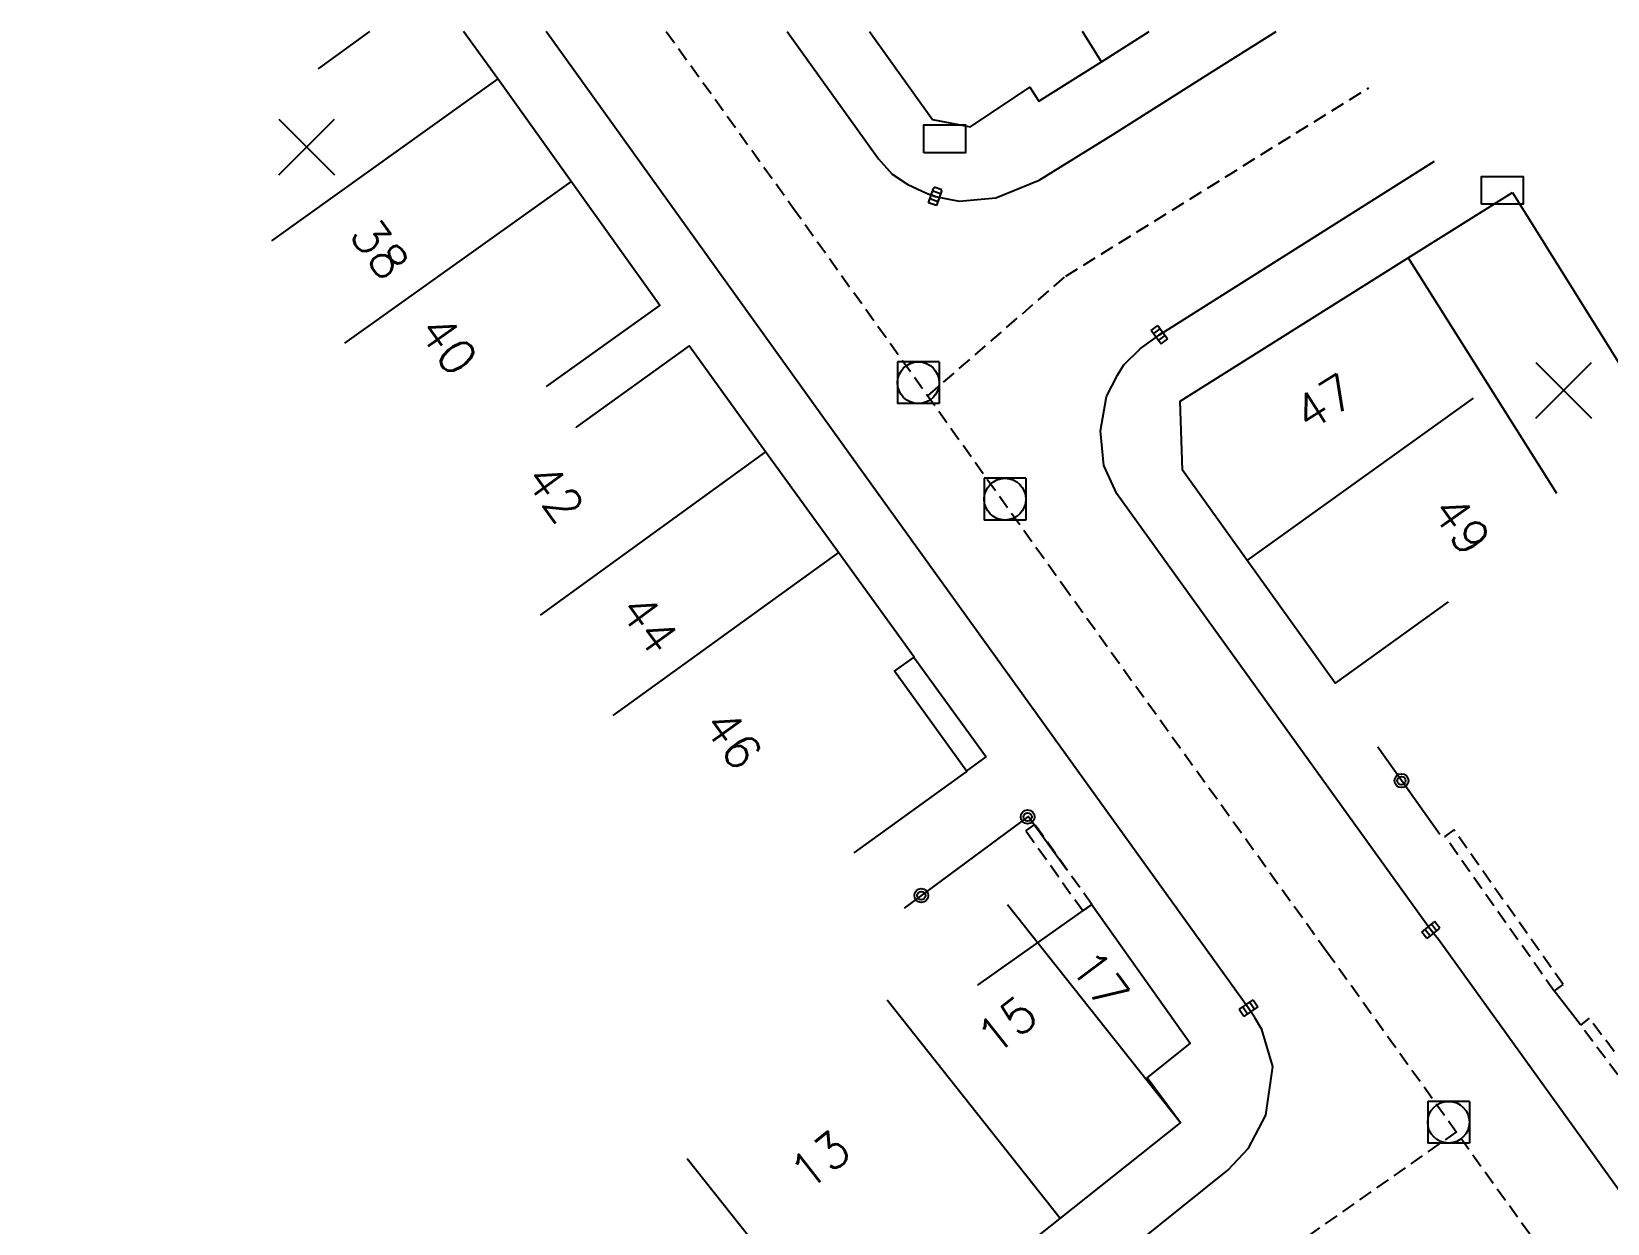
# Model space of a CAD drawing. Header units: millimetres. Extents: x 137000 to 138000, y 128000 to 129000.
# Drawn here: x 137676.5 to 137733.1, y 128957.2 to 129000 of the extents above; entities that cross this region are included whole.
import ezdxf
from ezdxf.enums import TextEntityAlignment as Align

# ---------------------------------------------------------------- set-up
doc = ezdxf.new("R2010")
doc.units = ezdxf.units.MM
doc.linetypes.add('DASHED', pattern=[0.75, 0.5, -0.25])
doc.layers.get('0').update_dxf_attribs({"linetype": 'CONTINUOUS'})
for name, color, linetype in [('w0001', 6, 'DASHED'), ('w0008', 7, 'CONTINUOUS'), ('w0100', 7, 'CONTINUOUS'), ('W0105', 7, 'CONTINUOUS'), ('W0112', 1, 'DASHED'), ('w0322', 7, 'CONTINUOUS'), ('w0400', 7, 'CONTINUOUS'), ('w0420', 7, 'CONTINUOUS'), ('w0991', 7, 'CONTINUOUS'), ('W1102', 7, 'CONTINUOUS'), ('W1471', 7, 'CONTINUOUS')]:
    doc.layers.add(name, color=color, linetype=linetype)
doc.styles.get("Standard").update_dxf_attribs({"font": 'romans.shx', "width": 0.85})

# ---------------------------------------------------------------- blocks, each defined once
blk = doc.blocks.new('t322o')
at = {"color": 0, "linetype": 'Continuous'}
for radius in [0.25, 0.15]:
    blk.add_circle((0, 0), radius, dxfattribs=at)
blk = doc.blocks.new('t991o')
at = {"color": 0, "linetype": 'Continuous'}
for p, q in [((-1, 1), (1, -1)), ((-1, -1), (1, 1))]:
    blk.add_line(p, q, dxfattribs=at)
blk = doc.blocks.new('T1471')
at = {"color": 0, "linetype": 'Continuous', "flags": 128}
blk.add_lwpolyline([(-0.75, -0.5), (-0.75, 0.5), (0.75, 0.5), (0.75, -0.5), (-0.75, -0.5)], dxfattribs=at)
blk = doc.blocks.new('T400')
for p, q in [((-0.15, 0.3), (0.15, 0.3)), ((-0.15, -0.25), (-0.15, 0.3)), ((-0.15, 0.15), (0.15, 0.15)), ((-0.15, 0), (0.15, 0)), ((0.15, 0.3), (0.15, -0.25)), ((-0.15, -0.15), (0.15, -0.15)), ((-0.15, -0.25), (-0.15, -0.3)), ((-0.15, -0.3), (0.15, -0.3)), ((0.15, -0.3), (0.15, -0.25))]:
    blk.add_line(p, q)
blk = doc.blocks.new('T420')
for p, q in [((0.75, 0.75), (-0.75, 0.75)), ((-0.75, 0.75), (-0.75, -0.75)), ((0.75, 0.75), (0.75, -0.75)), ((0.75, -0.75), (-0.75, -0.75))]:
    blk.add_line(p, q)
blk.add_ellipse((0, 0), major_axis=(-0.53, 0.53), ratio=1, start_param=3.926991, end_param=10.210176)

msp = doc.modelspace()

# ---------------------------------------------------------------- linework, layer by layer
at = {"layer": 'w0001'}
for points in [[(137699.282, 129000), (137703.832, 128993.681), (137713.513, 128980.142), (137722.998, 128966.958), (137732.32, 128953.983), (137780.382, 128887.345)], [(137708.672, 128986.912), (137713.626, 128991.21), (137724.509, 128997.974)], [(137727.659, 128960.47), (137721.062, 128955.848), (137676.628, 128920.366), (137669.122, 128915.414)]]:
    msp.add_lwpolyline(points, dxfattribs=at)
at = {"layer": 'w0008'}
for points in [[(137675.203, 128923.658), (137683.519, 128930.344), (137703.785, 128946.535), (137705.039, 128947.552), (137711.751, 128952.907), (137716.167, 128956.465), (137719.454, 128959.102), (137720.189, 128959.887), (137720.82, 128961.074), (137721.06, 128962.819), (137720.674, 128964.145), (137720.411, 128964.596), (137720.194, 128964.918), (137706.209, 128984.333), (137695.302, 128999.532), (137694.964, 129000)], [(137703.623, 129000), (137706.909, 128995.43), (137707.396, 128994.878), (137707.954, 128994.499), (137708.625, 128994.187), (137708.944, 128994.078), (137709.805, 128993.9), (137711.12, 128994.024), (137712.672, 128994.662), (137715.344, 128996.309), (137718.808, 128998.502), (137721.182, 129000)], [(137782.748, 128890.004), (137767.588, 128911.047), (137765.417, 128914.015), (137762.29, 128918.335), (137758.649, 128923.346), (137755.161, 128928.246), (137753.924, 128929.917), (137749.827, 128935.671), (137727.016, 128967.38), (137726.738, 128967.721), (137715.458, 128983.392), (137714.994, 128984.414), (137714.874, 128985.657), (137715.089, 128986.889), (137715.484, 128987.66), (137715.71, 128988.024), (137716.314, 128988.607), (137716.992, 128989.108), (137726.866, 128995.337)]]:
    msp.add_lwpolyline(points, dxfattribs=at)
at = {"layer": 'w0100'}
for points in [[(137688.628, 129000), (137686.792, 128998.671), (137686.792, 128998.671), (137686.792, 128998.671), (137686.792, 128998.671), (137686.792, 128998.671), (137686.792, 128998.671), (137686.792, 128998.671), (137686.792, 128998.671), (137686.792, 128998.671), (137686.792, 128998.671), (137686.792, 128998.671), (137686.792, 128998.671), (137686.792, 128998.671), (137686.792, 128998.671), (137686.792, 128998.671), (137686.792, 128998.671), (137686.792, 128998.671), (137686.792, 128998.671), (137686.792, 128998.671), (137686.792, 128998.671), (137686.792, 128998.671), (137686.792, 128998.671), (137686.792, 128998.671), (137686.792, 128998.671), (137686.792, 128998.671), (137686.792, 128998.671), (137686.792, 128998.671), (137686.792, 128998.671), (137686.792, 128998.671), (137686.792, 128998.671), (137686.792, 128998.671), (137686.792, 128998.671), (137686.792, 128998.671), (137686.792, 128998.671), (137686.792, 128998.671), (137686.792, 128998.671), (137686.792, 128998.671), (137686.792, 128998.671), (137686.792, 128998.671), (137686.792, 128998.671), (137686.792, 128998.671), (137686.792, 128998.671), (137686.792, 128998.671), (137686.792, 128998.671), (137686.792, 128998.671), (137686.792, 128998.671), (137686.792, 128998.671), (137686.792, 128998.671), (137686.792, 128998.671), (137686.792, 128998.671), (137686.792, 128998.671), (137686.792, 128998.671), (137686.792, 128998.671), (137686.792, 128998.671), (137686.792, 128998.671), (137686.792, 128998.671), (137686.792, 128998.671), (137686.792, 128998.671), (137686.792, 128998.671), (137686.792, 128998.671), (137686.792, 128998.671), (137686.792, 128998.671), (137686.792, 128998.671), (137686.792, 128998.671), (137686.792, 128998.671), (137686.792, 128998.671), (137686.792, 128998.671), (137686.792, 128998.671), (137686.792, 128998.671), (137686.792, 128998.671), (137686.792, 128998.671), (137686.792, 128998.671), (137686.792, 128998.671), (137686.792, 128998.671), (137686.792, 128998.671), (137686.792, 128998.671), (137686.792, 128998.671), (137686.792, 128998.671), (137686.792, 128998.671), (137686.792, 128998.671), (137686.792, 128998.671), (137686.792, 128998.671), (137686.792, 128998.671), (137686.792, 128998.671), (137686.792, 128998.671), (137686.792, 128998.671), (137686.792, 128998.671), (137686.792, 128998.671), (137686.792, 128998.671), (137686.792, 128998.671), (137686.792, 128998.671), (137686.792, 128998.671), (137686.792, 128998.671), (137686.792, 128998.671), (137686.792, 128998.671), (137686.792, 128998.671)], [(137694.986, 128987.249), (137699.054, 128990.156), (137695.869, 128994.614), (137693.237, 128998.296), (137692.003, 129000)], [(137706.579, 129000), (137708.849, 128996.838), (137710.202, 128996.571), (137712.344, 128997.996), (137712.66, 128997.493), (137714.912, 128998.915), (137716.622, 129000)], [(137686.792, 128998.671), (137686.792, 128998.671), (137686.792, 128998.671), (137686.792, 128998.671), (137686.792, 128998.671), (137686.792, 128998.671), (137686.792, 128998.671), (137686.792, 128998.671), (137686.792, 128998.671), (137686.792, 128998.671), (137686.792, 128998.671), (137686.792, 128998.671), (137686.792, 128998.671), (137686.792, 128998.671), (137686.792, 128998.671), (137686.792, 128998.671), (137686.792, 128998.671), (137686.792, 128998.671), (137686.792, 128998.671), (137686.792, 128998.671)], [(137727.365, 128979.507), (137723.302, 128976.594), (137720.145, 128980.997), (137717.827, 128984.245), (137717.743, 128986.718), (137725.922, 128991.875), (137729.673, 128994.214)], [(137732.319, 128989.971), (137732.319, 128989.971), (137732.319, 128989.971), (137732.319, 128989.971), (137732.319, 128989.971), (137732.319, 128989.971), (137732.319, 128989.971), (137732.319, 128989.971), (137732.319, 128989.971), (137732.319, 128989.971), (137732.319, 128989.971), (137732.319, 128989.971), (137732.319, 128989.971), (137732.319, 128989.971), (137732.319, 128989.971), (137732.319, 128989.971), (137732.319, 128989.971), (137732.319, 128989.971), (137732.319, 128989.971), (137732.319, 128989.971), (137732.319, 128989.971), (137732.319, 128989.971), (137732.319, 128989.971), (137732.319, 128989.971), (137732.319, 128989.971), (137732.319, 128989.971), (137732.319, 128989.971), (137732.319, 128989.971), (137732.319, 128989.971), (137732.319, 128989.971), (137732.319, 128989.971), (137732.319, 128989.971), (137732.319, 128989.971), (137732.319, 128989.971), (137732.319, 128989.971), (137732.319, 128989.971), (137732.319, 128989.971), (137732.319, 128989.971), (137732.319, 128989.971), (137732.319, 128989.971), (137732.319, 128989.971), (137732.319, 128989.971), (137732.319, 128989.971), (137732.319, 128989.971), (137732.319, 128989.971), (137732.319, 128989.971), (137732.319, 128989.971), (137732.319, 128989.971), (137732.319, 128989.971), (137732.319, 128989.971), (137732.319, 128989.971), (137732.319, 128989.971), (137732.319, 128989.971), (137732.319, 128989.971), (137732.319, 128989.971), (137732.319, 128989.971), (137732.319, 128989.971), (137732.319, 128989.971), (137732.319, 128989.971), (137732.319, 128989.971), (137732.319, 128989.971)], [(137706.025, 128970.491), (137710.078, 128973.418), (137707.479, 128977.017), (137708.183, 128977.526), (137705.469, 128981.284), (137702.844, 128984.903), (137700.109, 128988.707), (137696.05, 128985.788), (137696.05, 128985.788), (137696.05, 128985.788), (137696.05, 128985.788), (137696.05, 128985.788), (137696.05, 128985.788), (137696.05, 128985.788), (137696.05, 128985.788), (137696.05, 128985.788), (137696.05, 128985.788), (137696.05, 128985.788), (137696.05, 128985.788), (137696.05, 128985.788), (137696.05, 128985.788), (137696.05, 128985.788), (137696.05, 128985.788), (137696.05, 128985.788), (137696.05, 128985.788), (137696.05, 128985.788), (137696.05, 128985.788), (137696.05, 128985.788), (137696.05, 128985.788), (137696.05, 128985.788), (137696.05, 128985.788), (137696.05, 128985.788), (137696.05, 128985.788), (137696.05, 128985.788), (137696.05, 128985.788), (137696.05, 128985.788), (137696.05, 128985.788), (137696.05, 128985.788), (137696.05, 128985.788), (137696.05, 128985.788), (137696.05, 128985.788), (137696.05, 128985.788), (137696.05, 128985.788), (137696.05, 128985.788), (137696.05, 128985.788), (137696.05, 128985.788), (137696.05, 128985.788), (137696.05, 128985.788), (137696.05, 128985.788), (137696.05, 128985.788), (137696.05, 128985.788), (137696.05, 128985.788), (137696.05, 128985.788), (137696.05, 128985.788), (137696.05, 128985.788), (137696.05, 128985.788), (137696.05, 128985.788), (137696.05, 128985.788), (137696.05, 128985.788), (137696.05, 128985.788), (137696.05, 128985.788), (137696.05, 128985.788), (137696.05, 128985.788), (137696.05, 128985.788), (137696.05, 128985.788), (137696.05, 128985.788), (137696.05, 128985.788), (137696.05, 128985.788), (137696.05, 128985.788), (137696.05, 128985.788), (137696.05, 128985.788), (137696.05, 128985.788), (137696.05, 128985.788), (137696.05, 128985.788), (137696.05, 128985.788), (137696.05, 128985.788), (137696.05, 128985.788), (137696.05, 128985.788), (137696.05, 128985.788), (137696.05, 128985.788), (137696.05, 128985.788), (137696.05, 128985.788), (137696.05, 128985.788), (137696.05, 128985.788), (137696.05, 128985.788), (137696.05, 128985.788), (137696.05, 128985.788), (137696.05, 128985.788), (137696.05, 128985.788), (137696.05, 128985.788), (137696.05, 128985.788), (137696.05, 128985.788), (137696.05, 128985.788), (137696.05, 128985.788), (137696.05, 128985.788), (137696.05, 128985.788), (137696.05, 128985.788), (137696.05, 128985.788), (137696.05, 128985.788), (137696.05, 128985.788), (137696.05, 128985.788), (137696.05, 128985.788), (137696.05, 128985.788), (137696.05, 128985.788), (137696.05, 128985.788), (137696.05, 128985.788), (137696.05, 128985.788), (137696.05, 128985.788), (137696.05, 128985.788), (137696.05, 128985.788), (137696.05, 128985.788), (137696.05, 128985.788), (137696.05, 128985.788), (137696.05, 128985.788), (137696.05, 128985.788), (137696.05, 128985.788), (137696.05, 128985.788), (137696.05, 128985.788), (137696.05, 128985.788), (137696.05, 128985.788), (137696.05, 128985.788)], [(137706.258, 128951.676), (137713.429, 128957.364), (137717.754, 128960.801), (137716.555, 128962.409), (137718.095, 128963.641), (137714.551, 128968.646), (137710.47, 128965.757), (137710.47, 128965.757), (137710.47, 128965.757), (137710.47, 128965.757), (137710.47, 128965.757), (137710.47, 128965.757), (137710.47, 128965.757), (137710.47, 128965.757), (137710.47, 128965.757), (137710.47, 128965.757), (137710.47, 128965.757), (137710.47, 128965.757), (137710.47, 128965.757), (137710.47, 128965.757), (137710.47, 128965.757), (137710.47, 128965.757), (137710.47, 128965.757), (137710.47, 128965.757), (137710.47, 128965.757), (137710.47, 128965.757), (137710.47, 128965.757), (137710.47, 128965.757), (137710.47, 128965.757), (137710.47, 128965.757), (137710.47, 128965.757), (137710.47, 128965.757), (137710.47, 128965.757), (137710.47, 128965.757), (137710.47, 128965.757), (137710.47, 128965.757), (137710.47, 128965.757), (137710.47, 128965.757), (137710.47, 128965.757), (137710.47, 128965.757), (137710.47, 128965.757), (137710.47, 128965.757), (137710.47, 128965.757), (137710.47, 128965.757), (137710.47, 128965.757), (137710.47, 128965.757), (137710.47, 128965.757), (137710.47, 128965.757), (137710.47, 128965.757), (137710.47, 128965.757), (137710.47, 128965.757), (137710.47, 128965.757), (137710.47, 128965.757), (137710.47, 128965.757), (137710.47, 128965.757), (137710.47, 128965.757), (137710.47, 128965.757), (137710.47, 128965.757), (137710.47, 128965.757), (137710.47, 128965.757), (137710.47, 128965.757), (137710.47, 128965.757), (137710.47, 128965.757), (137710.47, 128965.757), (137710.47, 128965.757), (137710.47, 128965.757), (137710.47, 128965.757), (137710.47, 128965.757), (137710.47, 128965.757), (137710.47, 128965.757), (137710.47, 128965.757), (137710.47, 128965.757), (137710.47, 128965.757), (137710.47, 128965.757), (137710.47, 128965.757), (137710.47, 128965.757), (137710.47, 128965.757), (137710.47, 128965.757), (137710.47, 128965.757), (137710.47, 128965.757), (137710.47, 128965.757), (137710.47, 128965.757), (137710.47, 128965.757), (137710.47, 128965.757), (137710.47, 128965.757), (137710.47, 128965.757), (137710.47, 128965.757), (137710.47, 128965.757), (137710.47, 128965.757), (137710.47, 128965.757), (137710.47, 128965.757), (137710.47, 128965.757), (137710.47, 128965.757), (137710.47, 128965.757), (137710.47, 128965.757), (137710.47, 128965.757), (137710.47, 128965.757), (137710.47, 128965.757), (137710.47, 128965.757), (137710.47, 128965.757), (137710.47, 128965.757), (137710.47, 128965.757), (137710.47, 128965.757), (137710.47, 128965.757), (137710.47, 128965.757), (137710.47, 128965.757), (137710.47, 128965.757), (137710.47, 128965.757), (137710.47, 128965.757), (137710.47, 128965.757), (137710.47, 128965.757), (137710.47, 128965.757), (137710.47, 128965.757), (137710.47, 128965.757), (137710.47, 128965.757), (137710.47, 128965.757)]]:
    msp.add_lwpolyline(points, dxfattribs=at)
at = {"layer": 'W0105'}
for p, q in [((137708.17, 128977.53), (137710.769, 128973.943)), ((137710.066, 128973.434), (137710.769, 128973.943)), ((137732.113, 128964.312), (137731.166, 128965.534))]:
    msp.add_line(p, q, dxfattribs=at)
at = {"layer": 'W0112'}
for points in [[(137714.567, 128968.64), (137714.242, 128968.407), (137713.366, 128969.628), (137712.19, 128971.288), (137712.517, 128971.519), (137712.517, 128971.519), (137712.517, 128971.519), (137712.517, 128971.519), (137712.517, 128971.519), (137712.517, 128971.519), (137712.517, 128971.519), (137712.517, 128971.519), (137712.517, 128971.519), (137712.517, 128971.519), (137712.517, 128971.519), (137712.517, 128971.519), (137712.517, 128971.519), (137712.517, 128971.519), (137712.517, 128971.519), (137712.517, 128971.519), (137712.517, 128971.519), (137712.517, 128971.519), (137712.517, 128971.519), (137712.517, 128971.519), (137712.517, 128971.519), (137712.517, 128971.519), (137712.517, 128971.519), (137712.517, 128971.519), (137712.517, 128971.519), (137712.517, 128971.519), (137712.517, 128971.519), (137712.517, 128971.519), (137712.517, 128971.519), (137712.517, 128971.519), (137712.517, 128971.519), (137712.517, 128971.519), (137712.517, 128971.519), (137712.517, 128971.519), (137712.517, 128971.519), (137712.517, 128971.519), (137712.517, 128971.519), (137712.517, 128971.519), (137712.517, 128971.519), (137712.517, 128971.519), (137712.517, 128971.519), (137712.517, 128971.519), (137712.517, 128971.519), (137712.517, 128971.519), (137712.517, 128971.519), (137712.517, 128971.519), (137712.517, 128971.519), (137712.517, 128971.519), (137712.517, 128971.519), (137712.517, 128971.519), (137712.517, 128971.519), (137712.517, 128971.519), (137712.517, 128971.519), (137712.517, 128971.519), (137712.517, 128971.519), (137712.517, 128971.519), (137712.517, 128971.519), (137712.517, 128971.519), (137712.517, 128971.519), (137712.517, 128971.519), (137712.517, 128971.519), (137712.517, 128971.519), (137712.517, 128971.519), (137712.517, 128971.519), (137712.517, 128971.519), (137712.517, 128971.519), (137712.517, 128971.519), (137712.517, 128971.519), (137712.517, 128971.519), (137712.517, 128971.519), (137712.517, 128971.519), (137712.517, 128971.519), (137712.517, 128971.519), (137712.517, 128971.519), (137712.517, 128971.519), (137712.517, 128971.519), (137712.517, 128971.519), (137712.517, 128971.519), (137712.517, 128971.519), (137712.517, 128971.519), (137712.517, 128971.519), (137712.517, 128971.519), (137712.517, 128971.519), (137712.517, 128971.519), (137712.517, 128971.519), (137712.517, 128971.519), (137712.517, 128971.519), (137712.517, 128971.519), (137712.517, 128971.519), (137712.517, 128971.519), (137712.517, 128971.519), (137712.517, 128971.519), (137712.517, 128971.519), (137712.517, 128971.519), (137712.517, 128971.519), (137712.517, 128971.519), (137712.517, 128971.519), (137712.517, 128971.519), (137712.517, 128971.519), (137712.517, 128971.519), (137712.517, 128971.519), (137712.517, 128971.519), (137712.517, 128971.519), (137712.517, 128971.519), (137712.517, 128971.519), (137712.517, 128971.519), (137712.517, 128971.519), (137712.517, 128971.519), (137712.517, 128971.519), (137712.517, 128971.519), (137712.517, 128971.519), (137712.517, 128971.519), (137712.517, 128971.519), (137712.517, 128971.519), (137712.517, 128971.519), (137712.517, 128971.519)], [(137714.567, 128968.64), (137713.691, 128969.86), (137712.517, 128971.519), (137712.517, 128971.519), (137712.517, 128971.519), (137712.517, 128971.519), (137712.517, 128971.519), (137712.517, 128971.519), (137712.517, 128971.519), (137712.517, 128971.519), (137712.517, 128971.519), (137712.517, 128971.519), (137712.517, 128971.519), (137712.517, 128971.519), (137712.517, 128971.519), (137712.517, 128971.519), (137712.517, 128971.519), (137712.517, 128971.519), (137712.517, 128971.519), (137712.517, 128971.519), (137712.517, 128971.519), (137712.517, 128971.519), (137712.517, 128971.519), (137712.517, 128971.519), (137712.517, 128971.519), (137712.517, 128971.519), (137712.517, 128971.519), (137712.517, 128971.519), (137712.517, 128971.519), (137712.517, 128971.519), (137712.517, 128971.519), (137712.517, 128971.519), (137712.517, 128971.519), (137712.517, 128971.519), (137712.517, 128971.519), (137712.517, 128971.519), (137712.517, 128971.519), (137712.517, 128971.519), (137712.517, 128971.519), (137712.517, 128971.519), (137712.517, 128971.519), (137712.517, 128971.519), (137712.517, 128971.519), (137712.517, 128971.519), (137712.517, 128971.519), (137712.517, 128971.519), (137712.517, 128971.519), (137712.517, 128971.519), (137712.517, 128971.519), (137712.517, 128971.519), (137712.517, 128971.519), (137712.517, 128971.519), (137712.517, 128971.519), (137712.517, 128971.519), (137712.517, 128971.519), (137712.517, 128971.519), (137712.517, 128971.519), (137712.517, 128971.519), (137712.517, 128971.519), (137712.517, 128971.519), (137712.517, 128971.519), (137712.517, 128971.519), (137712.517, 128971.519), (137712.517, 128971.519), (137712.517, 128971.519), (137712.517, 128971.519), (137712.517, 128971.519), (137712.517, 128971.519), (137712.517, 128971.519), (137712.517, 128971.519), (137712.517, 128971.519), (137712.517, 128971.519), (137712.517, 128971.519), (137712.517, 128971.519), (137712.517, 128971.519), (137712.517, 128971.519), (137712.517, 128971.519), (137712.517, 128971.519), (137712.517, 128971.519), (137712.517, 128971.519), (137712.517, 128971.519), (137712.517, 128971.519), (137712.517, 128971.519), (137712.517, 128971.519), (137712.517, 128971.519), (137712.517, 128971.519), (137712.517, 128971.519), (137712.517, 128971.519), (137712.517, 128971.519), (137712.517, 128971.519), (137712.517, 128971.519), (137712.517, 128971.519), (137712.517, 128971.519), (137712.517, 128971.519), (137712.517, 128971.519), (137712.517, 128971.519), (137712.517, 128971.519), (137712.517, 128971.519), (137712.517, 128971.519), (137712.517, 128971.519), (137712.517, 128971.519), (137712.517, 128971.519), (137712.517, 128971.519), (137712.517, 128971.519), (137712.517, 128971.519), (137712.517, 128971.519), (137712.517, 128971.519), (137712.517, 128971.519), (137712.517, 128971.519), (137712.517, 128971.519), (137712.517, 128971.519), (137712.517, 128971.519), (137712.517, 128971.519), (137712.517, 128971.519), (137712.517, 128971.519), (137712.517, 128971.519), (137712.517, 128971.519), (137712.517, 128971.519), (137712.517, 128971.519), (137712.517, 128971.519)], [(137731.168, 128965.53), (137731.495, 128965.761), (137727.567, 128971.319), (137727.24, 128971.088), (137727.24, 128971.088), (137727.24, 128971.088), (137727.24, 128971.088), (137727.24, 128971.088), (137727.24, 128971.088), (137727.24, 128971.088), (137727.24, 128971.088), (137727.24, 128971.088), (137727.24, 128971.088), (137727.24, 128971.088), (137727.24, 128971.088), (137727.24, 128971.088), (137727.24, 128971.088), (137727.24, 128971.088), (137727.24, 128971.088), (137727.24, 128971.088), (137727.24, 128971.088), (137727.24, 128971.088), (137727.24, 128971.088), (137727.24, 128971.088), (137727.24, 128971.088), (137727.24, 128971.088), (137727.24, 128971.088), (137727.24, 128971.088), (137727.24, 128971.088), (137727.24, 128971.088), (137727.24, 128971.088), (137727.24, 128971.088), (137727.24, 128971.088), (137727.24, 128971.088), (137727.24, 128971.088), (137727.24, 128971.088), (137727.24, 128971.088), (137727.24, 128971.088), (137727.24, 128971.088), (137727.24, 128971.088), (137727.24, 128971.088), (137727.24, 128971.088), (137727.24, 128971.088), (137727.24, 128971.088), (137727.24, 128971.088), (137727.24, 128971.088), (137727.24, 128971.088), (137727.24, 128971.088), (137727.24, 128971.088), (137727.24, 128971.088), (137727.24, 128971.088), (137727.24, 128971.088), (137727.24, 128971.088), (137727.24, 128971.088), (137727.24, 128971.088), (137727.24, 128971.088), (137727.24, 128971.088), (137727.24, 128971.088), (137727.24, 128971.088), (137727.24, 128971.088), (137727.24, 128971.088), (137727.24, 128971.088), (137727.24, 128971.088), (137727.24, 128971.088), (137727.24, 128971.088), (137727.24, 128971.088), (137727.24, 128971.088), (137727.24, 128971.088), (137727.24, 128971.088), (137727.24, 128971.088), (137727.24, 128971.088), (137727.24, 128971.088), (137727.24, 128971.088), (137727.24, 128971.088), (137727.24, 128971.088), (137727.24, 128971.088), (137727.24, 128971.088), (137727.24, 128971.088), (137727.24, 128971.088), (137727.24, 128971.088), (137727.24, 128971.088), (137727.24, 128971.088), (137727.24, 128971.088), (137727.24, 128971.088), (137727.24, 128971.088), (137727.24, 128971.088), (137727.24, 128971.088), (137727.24, 128971.088), (137727.24, 128971.088), (137727.24, 128971.088), (137727.24, 128971.088), (137727.24, 128971.088), (137727.24, 128971.088), (137727.24, 128971.088), (137727.24, 128971.088), (137727.24, 128971.088), (137727.24, 128971.088), (137727.24, 128971.088), (137727.24, 128971.088), (137727.24, 128971.088), (137727.24, 128971.088), (137727.24, 128971.088), (137727.24, 128971.088), (137727.24, 128971.088), (137727.24, 128971.088), (137727.24, 128971.088), (137727.24, 128971.088), (137727.24, 128971.088), (137727.24, 128971.088), (137727.24, 128971.088), (137727.24, 128971.088), (137727.24, 128971.088), (137727.24, 128971.088), (137727.24, 128971.088), (137727.24, 128971.088), (137727.24, 128971.088), (137727.24, 128971.088), (137727.24, 128971.088), (137727.24, 128971.088), (137727.24, 128971.088)], [(137731.168, 128965.53), (137727.24, 128971.088), (137727.24, 128971.088), (137727.24, 128971.088), (137727.24, 128971.088), (137727.24, 128971.088), (137727.24, 128971.088), (137727.24, 128971.088), (137727.24, 128971.088), (137727.24, 128971.088), (137727.24, 128971.088), (137727.24, 128971.088), (137727.24, 128971.088), (137727.24, 128971.088), (137727.24, 128971.088), (137727.24, 128971.088), (137727.24, 128971.088), (137727.24, 128971.088), (137727.24, 128971.088), (137727.24, 128971.088), (137727.24, 128971.088), (137727.24, 128971.088), (137727.24, 128971.088), (137727.24, 128971.088), (137727.24, 128971.088), (137727.24, 128971.088), (137727.24, 128971.088), (137727.24, 128971.088), (137727.24, 128971.088), (137727.24, 128971.088), (137727.24, 128971.088), (137727.24, 128971.088), (137727.24, 128971.088), (137727.24, 128971.088), (137727.24, 128971.088), (137727.24, 128971.088), (137727.24, 128971.088), (137727.24, 128971.088), (137727.24, 128971.088), (137727.24, 128971.088), (137727.24, 128971.088), (137727.24, 128971.088), (137727.24, 128971.088), (137727.24, 128971.088), (137727.24, 128971.088), (137727.24, 128971.088), (137727.24, 128971.088), (137727.24, 128971.088), (137727.24, 128971.088), (137727.24, 128971.088), (137727.24, 128971.088), (137727.24, 128971.088), (137727.24, 128971.088), (137727.24, 128971.088), (137727.24, 128971.088), (137727.24, 128971.088), (137727.24, 128971.088), (137727.24, 128971.088), (137727.24, 128971.088), (137727.24, 128971.088), (137727.24, 128971.088), (137727.24, 128971.088), (137727.24, 128971.088), (137727.24, 128971.088), (137727.24, 128971.088), (137727.24, 128971.088), (137727.24, 128971.088), (137727.24, 128971.088), (137727.24, 128971.088), (137727.24, 128971.088), (137727.24, 128971.088), (137727.24, 128971.088), (137727.24, 128971.088), (137727.24, 128971.088), (137727.24, 128971.088), (137727.24, 128971.088), (137727.24, 128971.088), (137727.24, 128971.088), (137727.24, 128971.088), (137727.24, 128971.088), (137727.24, 128971.088), (137727.24, 128971.088), (137727.24, 128971.088), (137727.24, 128971.088), (137727.24, 128971.088), (137727.24, 128971.088), (137727.24, 128971.088), (137727.24, 128971.088), (137727.24, 128971.088), (137727.24, 128971.088), (137727.24, 128971.088), (137727.24, 128971.088), (137727.24, 128971.088), (137727.24, 128971.088), (137727.24, 128971.088), (137727.24, 128971.088), (137727.24, 128971.088), (137727.24, 128971.088), (137727.24, 128971.088), (137727.24, 128971.088), (137727.24, 128971.088), (137727.24, 128971.088), (137727.24, 128971.088), (137727.24, 128971.088), (137727.24, 128971.088), (137727.24, 128971.088), (137727.24, 128971.088), (137727.24, 128971.088), (137727.24, 128971.088), (137727.24, 128971.088), (137727.24, 128971.088), (137727.24, 128971.088), (137727.24, 128971.088), (137727.24, 128971.088), (137727.24, 128971.088), (137727.24, 128971.088), (137727.24, 128971.088), (137727.24, 128971.088), (137727.24, 128971.088), (137727.24, 128971.088)], [(137734.228, 128962.163), (137732.43, 128964.551), (137732.11, 128964.311), (137732.11, 128964.311), (137732.11, 128964.311), (137732.11, 128964.311), (137732.11, 128964.311), (137732.11, 128964.311), (137732.11, 128964.311), (137732.11, 128964.311), (137732.11, 128964.311), (137732.11, 128964.311), (137732.11, 128964.311), (137732.11, 128964.311), (137732.11, 128964.311), (137732.11, 128964.311), (137732.11, 128964.311), (137732.11, 128964.311), (137732.11, 128964.311), (137732.11, 128964.311), (137732.11, 128964.311), (137732.11, 128964.311), (137732.11, 128964.311), (137732.11, 128964.311), (137732.11, 128964.311), (137732.11, 128964.311), (137732.11, 128964.311), (137732.11, 128964.311), (137732.11, 128964.311), (137732.11, 128964.311), (137732.11, 128964.311), (137732.11, 128964.311), (137732.11, 128964.311), (137732.11, 128964.311), (137732.11, 128964.311), (137732.11, 128964.311), (137732.11, 128964.311), (137732.11, 128964.311), (137732.11, 128964.311), (137732.11, 128964.311), (137732.11, 128964.311), (137732.11, 128964.311), (137732.11, 128964.311), (137732.11, 128964.311), (137732.11, 128964.311), (137732.11, 128964.311), (137732.11, 128964.311), (137732.11, 128964.311), (137732.11, 128964.311), (137732.11, 128964.311), (137732.11, 128964.311), (137732.11, 128964.311), (137732.11, 128964.311), (137732.11, 128964.311), (137732.11, 128964.311), (137732.11, 128964.311), (137732.11, 128964.311), (137732.11, 128964.311), (137732.11, 128964.311), (137732.11, 128964.311), (137732.11, 128964.311), (137732.11, 128964.311), (137732.11, 128964.311), (137732.11, 128964.311), (137732.11, 128964.311), (137732.11, 128964.311), (137732.11, 128964.311), (137732.11, 128964.311), (137732.11, 128964.311), (137732.11, 128964.311), (137732.11, 128964.311), (137732.11, 128964.311), (137732.11, 128964.311), (137732.11, 128964.311), (137732.11, 128964.311), (137732.11, 128964.311), (137732.11, 128964.311), (137732.11, 128964.311), (137732.11, 128964.311), (137732.11, 128964.311), (137732.11, 128964.311), (137732.11, 128964.311), (137732.11, 128964.311), (137732.11, 128964.311), (137732.11, 128964.311), (137732.11, 128964.311), (137732.11, 128964.311), (137732.11, 128964.311), (137732.11, 128964.311), (137732.11, 128964.311), (137732.11, 128964.311), (137732.11, 128964.311), (137732.11, 128964.311), (137732.11, 128964.311), (137732.11, 128964.311), (137732.11, 128964.311), (137732.11, 128964.311), (137732.11, 128964.311), (137732.11, 128964.311), (137732.11, 128964.311), (137732.11, 128964.311), (137732.11, 128964.311), (137732.11, 128964.311), (137732.11, 128964.311), (137732.11, 128964.311), (137732.11, 128964.311), (137732.11, 128964.311), (137732.11, 128964.311), (137732.11, 128964.311), (137732.11, 128964.311), (137732.11, 128964.311), (137732.11, 128964.311), (137732.11, 128964.311), (137732.11, 128964.311), (137732.11, 128964.311), (137732.11, 128964.311), (137732.11, 128964.311), (137732.11, 128964.311), (137732.11, 128964.311)], [(137733.909, 128961.922), (137732.11, 128964.311), (137732.11, 128964.311), (137732.11, 128964.311), (137732.11, 128964.311), (137732.11, 128964.311), (137732.11, 128964.311), (137732.11, 128964.311), (137732.11, 128964.311), (137732.11, 128964.311), (137732.11, 128964.311), (137732.11, 128964.311), (137732.11, 128964.311), (137732.11, 128964.311), (137732.11, 128964.311), (137732.11, 128964.311), (137732.11, 128964.311), (137732.11, 128964.311), (137732.11, 128964.311), (137732.11, 128964.311), (137732.11, 128964.311), (137732.11, 128964.311), (137732.11, 128964.311), (137732.11, 128964.311), (137732.11, 128964.311), (137732.11, 128964.311), (137732.11, 128964.311), (137732.11, 128964.311), (137732.11, 128964.311), (137732.11, 128964.311), (137732.11, 128964.311), (137732.11, 128964.311), (137732.11, 128964.311), (137732.11, 128964.311), (137732.11, 128964.311), (137732.11, 128964.311), (137732.11, 128964.311), (137732.11, 128964.311), (137732.11, 128964.311), (137732.11, 128964.311), (137732.11, 128964.311), (137732.11, 128964.311), (137732.11, 128964.311), (137732.11, 128964.311), (137732.11, 128964.311), (137732.11, 128964.311), (137732.11, 128964.311), (137732.11, 128964.311), (137732.11, 128964.311), (137732.11, 128964.311), (137732.11, 128964.311), (137732.11, 128964.311), (137732.11, 128964.311), (137732.11, 128964.311), (137732.11, 128964.311), (137732.11, 128964.311), (137732.11, 128964.311), (137732.11, 128964.311), (137732.11, 128964.311), (137732.11, 128964.311), (137732.11, 128964.311), (137732.11, 128964.311), (137732.11, 128964.311), (137732.11, 128964.311), (137732.11, 128964.311), (137732.11, 128964.311), (137732.11, 128964.311), (137732.11, 128964.311), (137732.11, 128964.311), (137732.11, 128964.311), (137732.11, 128964.311), (137732.11, 128964.311), (137732.11, 128964.311), (137732.11, 128964.311), (137732.11, 128964.311), (137732.11, 128964.311), (137732.11, 128964.311), (137732.11, 128964.311), (137732.11, 128964.311), (137732.11, 128964.311), (137732.11, 128964.311), (137732.11, 128964.311), (137732.11, 128964.311), (137732.11, 128964.311), (137732.11, 128964.311), (137732.11, 128964.311), (137732.11, 128964.311), (137732.11, 128964.311), (137732.11, 128964.311), (137732.11, 128964.311), (137732.11, 128964.311), (137732.11, 128964.311), (137732.11, 128964.311), (137732.11, 128964.311), (137732.11, 128964.311), (137732.11, 128964.311), (137732.11, 128964.311), (137732.11, 128964.311), (137732.11, 128964.311), (137732.11, 128964.311), (137732.11, 128964.311), (137732.11, 128964.311), (137732.11, 128964.311), (137732.11, 128964.311), (137732.11, 128964.311), (137732.11, 128964.311), (137732.11, 128964.311), (137732.11, 128964.311), (137732.11, 128964.311), (137732.11, 128964.311), (137732.11, 128964.311), (137732.11, 128964.311), (137732.11, 128964.311), (137732.11, 128964.311), (137732.11, 128964.311), (137732.11, 128964.311), (137732.11, 128964.311), (137732.11, 128964.311), (137732.11, 128964.311), (137732.11, 128964.311)]]:
    msp.add_lwpolyline(points, dxfattribs=at)
at = {"layer": 'w0322'}
for points in [[(137724.831, 128974.295), (137724.831, 128974.295), (137724.831, 128974.295), (137724.831, 128974.295), (137724.831, 128974.295), (137724.831, 128974.295), (137724.831, 128974.295), (137724.831, 128974.295), (137724.831, 128974.295), (137724.831, 128974.295), (137724.831, 128974.295), (137724.831, 128974.295), (137724.831, 128974.295), (137724.831, 128974.295), (137724.831, 128974.295), (137724.831, 128974.295), (137724.831, 128974.295), (137724.831, 128974.295), (137724.831, 128974.295), (137724.831, 128974.295)], [(137727.057, 128971.149), (137724.831, 128974.295), (137724.831, 128974.295), (137724.831, 128974.295), (137724.831, 128974.295), (137724.831, 128974.295), (137724.831, 128974.295), (137724.831, 128974.295), (137724.831, 128974.295), (137724.831, 128974.295), (137724.831, 128974.295), (137724.831, 128974.295), (137724.831, 128974.295), (137724.831, 128974.295), (137724.831, 128974.295), (137724.831, 128974.295), (137724.831, 128974.295), (137724.831, 128974.295), (137724.831, 128974.295), (137724.831, 128974.295), (137724.831, 128974.295), (137724.831, 128974.295), (137724.831, 128974.295), (137724.831, 128974.295), (137724.831, 128974.295), (137724.831, 128974.295), (137724.831, 128974.295), (137724.831, 128974.295), (137724.831, 128974.295), (137724.831, 128974.295), (137724.831, 128974.295), (137724.831, 128974.295), (137724.831, 128974.295), (137724.831, 128974.295), (137724.831, 128974.295), (137724.831, 128974.295), (137724.831, 128974.295), (137724.831, 128974.295), (137724.831, 128974.295), (137724.831, 128974.295), (137724.831, 128974.295), (137724.831, 128974.295), (137724.831, 128974.295), (137724.831, 128974.295), (137724.831, 128974.295), (137724.831, 128974.295), (137724.831, 128974.295), (137724.831, 128974.295), (137724.831, 128974.295), (137724.831, 128974.295), (137724.831, 128974.295), (137724.831, 128974.295), (137724.831, 128974.295), (137724.831, 128974.295), (137724.831, 128974.295), (137724.831, 128974.295), (137724.831, 128974.295), (137724.831, 128974.295), (137724.831, 128974.295), (137724.831, 128974.295), (137724.831, 128974.295), (137724.831, 128974.295), (137724.831, 128974.295), (137724.831, 128974.295), (137724.831, 128974.295), (137724.831, 128974.295), (137724.831, 128974.295), (137724.831, 128974.295), (137724.831, 128974.295), (137724.831, 128974.295), (137724.831, 128974.295), (137724.831, 128974.295), (137724.831, 128974.295), (137724.831, 128974.295), (137724.831, 128974.295), (137724.831, 128974.295), (137724.831, 128974.295), (137724.831, 128974.295), (137724.831, 128974.295), (137724.831, 128974.295), (137724.831, 128974.295), (137724.831, 128974.295), (137724.831, 128974.295), (137724.831, 128974.295), (137724.831, 128974.295), (137724.831, 128974.295), (137724.831, 128974.295), (137724.831, 128974.295), (137724.831, 128974.295), (137724.831, 128974.295), (137724.831, 128974.295), (137724.831, 128974.295), (137724.831, 128974.295), (137724.831, 128974.295), (137724.831, 128974.295), (137724.831, 128974.295), (137724.831, 128974.295), (137724.831, 128974.295), (137724.831, 128974.295), (137724.831, 128974.295), (137724.831, 128974.295)], [(137713.651, 128969.897), (137713.651, 128969.897), (137713.651, 128969.897), (137713.651, 128969.897), (137713.651, 128969.897), (137713.651, 128969.897), (137713.651, 128969.897), (137713.651, 128969.897), (137713.651, 128969.897), (137713.651, 128969.897), (137713.651, 128969.897), (137713.651, 128969.897), (137713.651, 128969.897), (137713.651, 128969.897), (137713.651, 128969.897), (137713.651, 128969.897), (137713.651, 128969.897), (137713.651, 128969.897), (137712.282, 128971.804), (137707.826, 128968.505)], [(137713.651, 128969.897), (137713.651, 128969.897), (137713.651, 128969.897), (137713.651, 128969.897), (137713.651, 128969.897), (137713.651, 128969.897), (137713.651, 128969.897), (137713.651, 128969.897), (137713.651, 128969.897), (137713.651, 128969.897), (137713.651, 128969.897), (137713.651, 128969.897), (137713.651, 128969.897), (137713.651, 128969.897), (137713.651, 128969.897), (137713.651, 128969.897), (137713.651, 128969.897), (137713.651, 128969.897), (137713.651, 128969.897), (137713.651, 128969.897), (137713.651, 128969.897), (137713.651, 128969.897), (137713.651, 128969.897), (137713.651, 128969.897), (137713.651, 128969.897), (137713.651, 128969.897), (137713.651, 128969.897), (137713.651, 128969.897), (137713.651, 128969.897), (137713.651, 128969.897), (137713.651, 128969.897), (137713.651, 128969.897), (137713.651, 128969.897), (137713.651, 128969.897), (137713.651, 128969.897), (137713.651, 128969.897), (137713.651, 128969.897), (137713.651, 128969.897), (137713.651, 128969.897), (137713.651, 128969.897), (137713.651, 128969.897), (137713.651, 128969.897), (137713.651, 128969.897), (137713.651, 128969.897), (137713.651, 128969.897), (137713.651, 128969.897), (137713.651, 128969.897), (137713.651, 128969.897), (137713.651, 128969.897), (137713.651, 128969.897), (137713.651, 128969.897), (137713.651, 128969.897), (137713.651, 128969.897), (137713.651, 128969.897), (137713.651, 128969.897), (137713.651, 128969.897), (137713.651, 128969.897), (137713.651, 128969.897), (137713.651, 128969.897), (137713.651, 128969.897), (137713.651, 128969.897), (137713.651, 128969.897), (137713.651, 128969.897), (137713.651, 128969.897), (137713.651, 128969.897), (137713.651, 128969.897), (137713.651, 128969.897), (137713.651, 128969.897), (137713.651, 128969.897), (137713.651, 128969.897), (137713.651, 128969.897), (137713.651, 128969.897), (137713.651, 128969.897), (137713.651, 128969.897), (137713.651, 128969.897), (137713.651, 128969.897), (137713.651, 128969.897), (137713.651, 128969.897), (137713.651, 128969.897), (137713.651, 128969.897), (137713.651, 128969.897), (137713.651, 128969.897), (137713.651, 128969.897), (137713.651, 128969.897), (137713.651, 128969.897), (137713.651, 128969.897), (137713.651, 128969.897), (137713.651, 128969.897), (137713.651, 128969.897), (137713.651, 128969.897), (137713.651, 128969.897), (137713.651, 128969.897), (137713.651, 128969.897), (137713.651, 128969.897), (137713.651, 128969.897), (137713.651, 128969.897), (137713.651, 128969.897), (137713.651, 128969.897), (137713.651, 128969.897), (137713.651, 128969.897), (137713.651, 128969.897)]]:
    msp.add_lwpolyline(points, dxfattribs=at)
at = {"layer": 'W1102'}
for p, q in [((137714.912, 128998.915), (137714.227, 129000)), ((137693.237, 128998.296), (137685.101, 128992.481)), ((137695.869, 128994.614), (137687.732, 128988.8)), ((137729.673, 128994.214), (137734.964, 128985.729)), ((137725.922, 128991.875), (137731.255, 128983.416)), ((137720.145, 128980.997), (137728.273, 128986.823)), ((137702.844, 128984.903), (137694.749, 128979.033)), ((137705.469, 128981.284), (137697.362, 128975.429)), ((137717.754, 128960.801), (137711.534, 128968.631)), ((137713.429, 128957.364), (137707.214, 128965.199)), ((137706.258, 128951.676), (137700.038, 128959.507))]:
    msp.add_line(p, q, dxfattribs=at)

# ---------------------------------------------------------------- block references
at = {"layer": 'w0322'}
for p, rotation in [((137725.685, 128973.088), 125.281830377096), ((137712.26, 128971.788), 216.514244900449), ((137708.442, 128968.961), 216.514244900449)]:
    msp.add_blockref('t322o', p, dxfattribs=dict(at, rotation=rotation))
at = {"layer": 'w0400'}
for p, rotation in [((137708.944, 128994.078), 161.1222274907743), ((137716.992, 128989.108), 36.51293170558423), ((137726.738, 128967.721), 129.0788287540645), ((137720.194, 128964.918), 304.0273203041659)]:
    msp.add_blockref('T400', p, dxfattribs=dict(at, rotation=rotation))
at = {"layer": 'w0420'}
for p in [(137708.335, 128987.383), (137711.447, 128983.201), (137727.376, 128960.819)]:
    msp.add_blockref('T420', p, dxfattribs=at)
at = {"layer": 'w0991'}
for p in [(137686.363, 128995.853), (137731.508, 128987.11)]:
    msp.add_blockref('t991o', p, dxfattribs=at)
at = {"layer": 'W1471'}
for p in [(137709.278, 128996.143), (137729.306, 128994.297)]:
    msp.add_blockref('T1471', p, dxfattribs=at)

# ---------------------------------------------------------------- texts
at = {"layer": 'w0991'}
for s, rotation, p in [('38', 305.5673, (137688.994, 128992.194)), ('40', 305.5413, (137691.456, 128988.75)), ('47', 32.2445, (137722.912, 128986.693)), ('42', 305.7262, (137695.285, 128983.425)), ('49', 305.6379, (137727.842, 128982.274)), ('44', 305.9408, (137698.675, 128978.729)), ('46', 305.8429, (137701.679, 128974.576)), ('17', 306.6719, (137714.866, 128965.935)), ('15', 38.4164, (137711.514, 128964.314)), ('13', 38.4216, (137704.804, 128959.458))]:
    msp.add_text(s, height=1.25, rotation=rotation, dxfattribs=at).set_placement(p, align=Align.MIDDLE)

doc.saveas('drawing.dxf')
